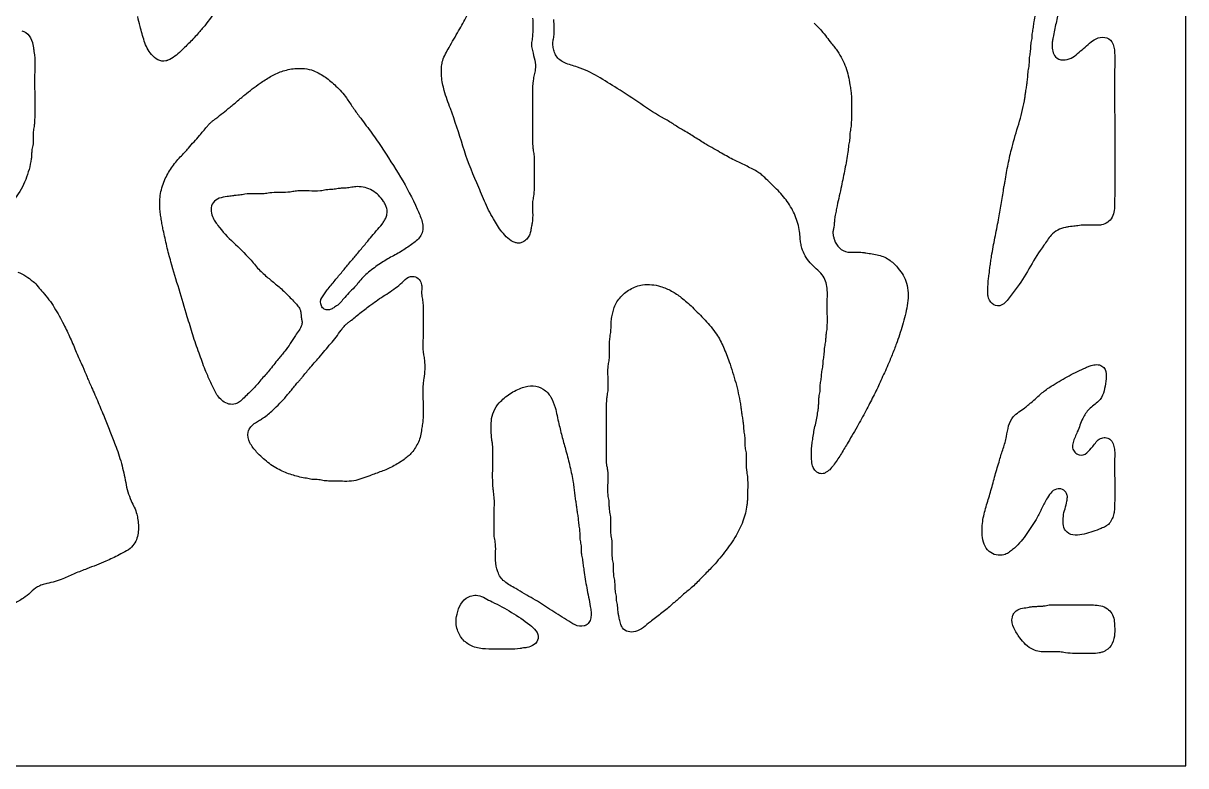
# Model space of a CAD drawing. Extents: x 0 to 950, y 0 to 950.
# Drawn here: x 541.5 to 950, y 0 to 260.9 of the extents above; entities that cross this region are included whole.
import ezdxf

# ---------------------------------------------------------------- set-up
doc = ezdxf.new("R2010")
doc.units = 0
doc.layers.add('OBRYS', color=7, linetype='CONTINUOUS')
doc.layers.add('VYREZY', color=1, linetype='CONTINUOUS')

msp = doc.modelspace()

# ---------------------------------------------------------------- linework, layer by layer
at = {"layer": 'OBRYS'}
msp.add_lwpolyline([(0, 0), (950, 0), (950, 950), (0, 950)], close=True, dxfattribs=at)
at = {"layer": 'VYREZY'}
for points in [[(720.4971, 262.684, -0.01644652), (720.572, 259.8852, -0.00996258), (720.4991, 257.0853, -0.02259113), (720.4095, 256.1046, 0.00399573), (720.2833, 255.127, -0.01641513), (720.1343, 254.1618, 0.0654896), (720.0809, 253.1944, 0.05424205), (720.2599, 252.2324, -0.02424157), (720.4973, 251.2783, 0.0110462), (721.2236, 247.9917, -0.09030004), (721.4205, 244.6853, -0.03853622), (721.2281, 243.7246, 0.02879864), (721.0168, 242.7666, -0.00168436), (720.8575, 241.7974, 0.00361402), (720.7019, 240.8276, 0.04540344), (720.4348, 236.4599, -0.00741743), (720.5, 232.067, -0.00374149), (720.4491, 225.2674, 0.0112358), (720.5001, 218.4693, 0.01777245), (720.5776, 217.2879, 0.01037276), (720.7216, 216.1123, 0.00959863), (720.88, 215.1412, -0.03062855), (720.9973, 214.166, -0.0217598), (721.0601, 209.9686, 0.00713231), (721, 205.7676, 0.00039606), (721.0021, 202.979, -0.03563512), (720.8084, 200.2042, -0.01687863), (720.6376, 199.2363, 0.03589543), (720.504, 198.2646, 0.03027644), (720.4874, 194.4745, -0.0519116), (720.3078, 190.7021, -0.01691604), (720.1634, 189.9311, 0.01142032), (720.0104, 189.1614, 0.0019325), (719.7441, 187.6044, -0.0928655), (719.2106, 186.1463, -0.06988322), (718.0887, 184.746, -0.10358098), (716.5761, 183.8201, -0.09910656), (715.4518, 183.6555, -0.06405507), (714.3211, 183.8614, -0.1140207), (711.7829, 185.3662, -0.02638268), (709.7086, 187.567, -0.0416185), (708.0999, 189.821, -0.00249185), (706.6911, 192.2161, -0.03203328), (703.5931, 198.427, 0.00400797), (700.8423, 204.8145, -0.02827142), (695.9951, 217.7651, 0.01015609), (691.6139, 230.9009, 0.00376338), (690.4637, 234.0543, -0.02511436), (689.4504, 237.2499, -0.00756415), (688.8373, 239.7368, -0.04710807), (688.5004, 242.2648, -0.00344569), (688.4438, 244.0658, -0.02937328), (688.5054, 245.8636, -0.02919027), (688.6528, 246.8309, -0.02450633), (688.9032, 247.7772, -0.04100416), (689.8787, 250.1529, -0.01390631), (691.1123, 252.4141, 0.00158989), (692.7993, 255.3331, -0.0034548), (694.4971, 258.2457, 0.0205315), (697.3256, 263.5026, 0.00014199), (699.9366, 268.8764, 0.01471718)], [(905.5931, 265.9282, 0.00485162), (904.41, 260.9567, 0.0095609), (903.3708, 255.9538, 0.00088423), (903.1183, 254.5962, 0.04838711), (903.001, 253.2268, 0.05527901), (903.2673, 251.0491, 0.12900898), (904.2697, 249.164, 0.20222403), (906.8282, 248.0018, 0.12453388), (909.7132, 248.6483, 0.07049303), (911.9791, 250.2287, -0.01729756), (914.0844, 252.0572, 0.01928621), (916.185, 253.8965, -0.07984169), (918.4645, 255.4505, -0.14448847), (921.5503, 255.9233, -0.21808765), (924.0508, 254.3403, -0.10109294), (924.7673, 252.5223, -0.02877659), (924.9986, 250.5445, -0.02198562), (925.0582, 246.5464, 0.00726619), (925, 242.5448, 0.00127767), (925.0572, 220.1448, -0.00383309), (925, 197.7454, -0.02423365), (924.8483, 195.1627, -0.09785678), (924.0919, 192.7369, -0.10658962), (922.5685, 190.9634, -0.11901885), (920.438, 190.0328, -0.06114108), (918.6472, 189.9383, 0.01760122), (916.8426, 190, 0.00553373), (914.4584, 189.9712, 0.03041598), (912.0867, 189.7716, 0.00169212), (911.114, 189.6264, -0.01212695), (910.1388, 189.5016, -0.00007268), (908.9636, 189.3803, 0.02964972), (907.7996, 189.19, 0.06143727), (905.0135, 188.1918, 0.0938129), (902.688, 186.4098, 0.0406424), (901.3738, 184.6763, -0.01570063), (900.1442, 182.8745, 0.03069451), (895.4491, 175.5306, -0.02909885), (890.7764, 168.1703, -0.00474199), (889.37, 166.2548, -0.00787697), (887.9159, 164.3755, -0.01888383), (886.4633, 162.6926, -0.15694758), (884.6147, 161.6595, -0.24116432), (881.969, 162.4061, -0.15905814), (880.5434, 164.9728, -0.06419043), (880.4427, 166.5621, 0.01458049), (880.5, 168.1661, -0.01156764), (880.5471, 169.751, -0.02255652), (880.702, 171.3279, -0.00894151), (880.8595, 172.2978, 0.01916857), (880.997, 173.2701, 0.01219158), (881.0738, 174.2556, -0.02352805), (881.1728, 175.2384, -0.01176656), (881.3398, 176.2054, 0.01631946), (881.498, 177.1737, -0.00317863), (881.6309, 178.1477, -0.00550644), (881.7807, 179.1192, -0.00944237), (882.9595, 185.492, 0.00384076), (884.2097, 191.8521, 0.00775826), (885.1452, 197.2726, -0.00151443), (886.0131, 202.7049, -0.00728845), (886.2537, 204.0581, 0.00740289), (886.4941, 205.4112, -0.00968787), (887.5867, 211.4033, -0.0142618), (888.9647, 217.335, -0.01073058), (891.2905, 225.477, 0.02966776), (893.3033, 233.6886, 0.01109236), (893.521, 235.0472, -0.00678348), (893.727, 236.4079, 0.00922815), (893.9834, 238.1587, -0.00585764), (894.2279, 239.9114, -0.00230007), (894.3797, 240.8834, 0.01966005), (894.4977, 241.8593, 0.01177655), (894.5658, 243.0458, -0.02687956), (894.6696, 244.2284, -0.02054021), (894.8477, 245.1942, 0.03631305), (894.9951, 246.1633, 0.01460431), (895.0728, 247.7469, -0.0306206), (895.201, 249.3248, -0.01162736), (895.363, 250.2942, 0.02622746), (895.4965, 251.2668, 0.01697227), (895.5559, 252.455, -0.03125481), (895.6491, 253.6394, -0.02211604), (895.8299, 254.6041, 0.03077182), (895.9938, 255.5708, 0.02336373), (896.0529, 256.5599, -0.03265164), (896.1303, 257.5467, -0.02255785), (896.3142, 258.5103, 0.02590853), (896.4917, 259.4747, 0.00775561), (896.6043, 260.453, -0.01563563), (896.7323, 261.429, 0.00013001), (897.5848, 266.6646, -0.00753381)], [(610.378, 266.9729, -0.01956936), (605.8231, 260.7357, -0.01574201), (604.6712, 259.3719, 0.01253051), (603.5103, 258.0152, -0.02628522), (600.2998, 254.4657, -0.00498461), (596.8692, 251.1193, -0.02383623), (594.7598, 249.2865, -0.07856005), (592.3494, 247.9355, 0.02408719), (591.986, 247.7809, -0.06115421), (591.6146, 247.6544, -0.17655493), (588.8012, 248.0607, -0.10223291), (586.5287, 249.9619, -0.09143457), (584.0503, 254.6307, -0.01067447), (582.5431, 259.7887, -0.0149423), (581.7197, 263.2577, -0.08094043)], [(819.4014, 260.9463, -0.01747072), (822.0296, 258.2125, -0.02467929), (823.7746, 256.061, 0.01036471), (825.4589, 253.8583, 0.00310825), (826.5802, 252.471, -0.02272352), (827.6451, 251.0423, -0.0620029), (830.4997, 245.4399, -0.05367839), (831.9981, 239.3209, 0.00430017), (832.1367, 238.348, -0.00072769), (832.2823, 237.376, -0.04310385), (832.5613, 232.81, 0.00588737), (832.5, 228.2192, -0.00402604), (832.4809, 226.2307, -0.03071601), (832.324, 224.252, -0.01813576), (832.1514, 223.2854, 0.03142803), (832.0046, 222.3159, 0.02123621), (831.9512, 221.1266, -0.03413502), (831.8673, 219.9407, -0.02631441), (831.6805, 218.9775, 0.03409459), (831.5088, 218.0124, 0.01402434), (831.4144, 216.831, -0.02597671), (831.2918, 215.6533, -0.01119734), (830.214, 209.6628, -0.00059025), (828.995, 203.6978, -0.00555991), (828.2446, 200.2432, 0.00689873), (827.5035, 196.7866, -0.00322793), (827.1059, 194.8633, 0.00988555), (826.734, 192.9353, 0.02830098), (826.5318, 191.1731, -0.01955513), (826.3604, 189.4061, -0.02693307), (826.1377, 188.246, 0.07673487), (826.0322, 187.0815, 0.04668866), (826.2153, 185.9179, 0.01707919), (826.5462, 184.7827, 0.12134652), (828.3069, 181.9697, 0.15573933), (831.2229, 180.5212, 0.05896369), (833.2157, 180.4529, -0.03012532), (835.2193, 180.4996, -0.02283605), (836.3969, 180.4021, -0.007546), (837.5676, 180.2332, -0.01303321), (842.0668, 179.3935, -0.10854402), (846.1376, 177.5423, -0.04049667), (847.6329, 176.2202, -0.00957058), (848.9929, 174.7507, -0.05336079), (850.7129, 172.3462, -0.05810804), (851.8582, 169.6241, -0.05558485), (852.4618, 166.1307, -0.05677001), (852.2727, 162.5915, -0.02689394), (850.7224, 155.6769, -0.01815988), (848.5546, 148.9245, -0.00848492), (847.0055, 144.8578, -0.00406782), (845.3547, 140.8308, -0.01511523), (844.1208, 138.122, 0.01429705), (842.8825, 135.415, -0.0200324), (840.5064, 130.3745, 0.0027806), (837.9559, 125.4151, -0.01162958), (836.4529, 122.6156, 0.00562598), (834.9161, 119.8337, -0.01048014), (833.1597, 116.7261, -0.00069606), (831.334, 113.6579, 0.00016516), (828.997, 109.74, -0.02583113), (826.4655, 105.9522, -0.01658895), (825.2149, 104.3865, -0.08991527), (823.6862, 103.1395, -0.00355338), (823.1661, 102.8568, -0.07369865), (822.6147, 102.6595, -0.17715159), (820.7792, 102.9448, -0.12960962), (819.3964, 104.2661, -0.112226), (818.645, 106.4823, -0.02140896), (818.5, 108.8756, -0.00866411), (818.4992, 111.065, -0.03167358), (818.6744, 113.2432, -0.01277733), (818.8396, 114.2104, 0.01618824), (818.9981, 115.1786, -0.0134344), (819.3661, 117.5059, -0.0103443), (819.8444, 119.8134, 0.00907779), (820.3287, 122.1205, 0.00761833), (820.7357, 124.4425, 0.00924961), (820.9004, 125.6135, 0.0186265), (820.9996, 126.7912, 0.01035399), (821.0359, 128.1817, -0.03275876), (821.1342, 129.5666, -0.0298189), (821.3254, 130.5294, 0.04272913), (821.4913, 131.4951, 0.02351439), (821.5513, 133.0828, -0.0373973), (821.6551, 134.6656, -0.02103574), (821.8331, 135.6306, 0.02963738), (821.9942, 136.5977, 0.02186617), (822.0557, 137.5862, -0.03106071), (822.1353, 138.5724, -0.02439992), (822.322, 139.5357, 0.03316033), (822.4916, 140.5011, 0.01191881), (822.5908, 141.6816, -0.02142989), (822.7123, 142.8593, -0.00774621), (822.87, 143.8297, 0.02351809), (822.997, 144.8035, 0.01483342), (823.0598, 145.9909, -0.02940194), (823.1572, 147.1744, -0.02229391), (823.3381, 148.1392, 0.03505152), (823.4942, 149.1069, 0.01180788), (823.5858, 150.4881, -0.02515914), (823.7141, 151.8649, -0.01099851), (823.8759, 152.8351, 0.03179816), (823.997, 153.8095, 0.02233735), (824.0586, 157.8069, -0.00731652), (824, 161.8079, -0.00939764), (824.0564, 164.8095, 0.0289724), (823.9955, 167.8065, 0.06665242), (823.4598, 170.3025, 0.08395258), (822.2156, 172.5165, 0.04571826), (820.128, 174.6656, -0.03414886), (817.9874, 176.7698, -0.0537877), (816.2743, 179.1784, -0.05756944), (815.1358, 181.9033, -0.02559812), (814.7331, 183.6266, -0.02374632), (814.5021, 185.3816, -0.01391015), (814.4361, 186.5681, 0.03355031), (814.3237, 187.7489, 0.0570627), (812.7663, 193.2492, 0.06052948), (809.9737, 198.232, 0.0388493), (806.2142, 202.6112, 0.00377246), (802.0833, 206.6667, 0.02071951), (800.7505, 207.8527, 0.04255036), (799.2828, 208.8584, 0.01955421), (795.3896, 210.8683, -0.00649752), (791.4426, 212.7772, -0.00821731), (789.1515, 213.9697, -0.00765138), (786.8993, 215.2342, 0.00443185), (784.142, 216.8059, -0.00843841), (781.3976, 218.3995, -0.00837947), (777.5343, 220.82, 0.01556374), (773.638, 223.184, -0.01705285), (770.2554, 225.2501, 0.01772796), (766.8701, 227.3116, -0.02344935), (758.4704, 232.5592, 0.01032838), (750.204, 238.0303, 0.00661615), (743.433, 242.1887, 0.05276564), (736.2568, 245.4981, 0.01282621), (733.9892, 246.202, -0.03607865), (731.7618, 247.0088, -0.05623273), (730.082, 247.9974, -0.09652116), (728.7924, 249.4268, -0.05955461), (728.0655, 251.0429, -0.03946446), (727.669, 252.7773, -0.04167091), (727.6083, 253.7456, -0.02001181), (727.6673, 254.7166, -0.05143133), (727.8258, 255.4845, 0.05380195), (727.9806, 256.2528, 0.03261375), (728.0587, 259.2479, -0.00978178), (728, 262.2492, 0.01018696)], [(540.9638, 258.244, -0.20052838), (543.6042, 256.4676, -0.09300228), (544.9158, 253.3417, -0.02828054), (545.0986, 252.1744, 0.01469769), (545.2497, 251.0011, -0.04597649), (545.563, 246.2356, 0.0065642), (545.5, 241.4404, 0.00347219), (545.5501, 234.233, -0.01042549), (545.4999, 227.027, -0.01509595), (545.4311, 225.8424, -0.01332932), (545.2951, 224.6635, -0.01360517), (545.1298, 223.6931, 0.03346279), (545.0034, 222.7188, 0.02600755), (544.9792, 220.3243, -0.04451661), (544.8668, 217.9386, -0.0290057), (544.6773, 216.9745, 0.03976785), (544.5088, 216.008, 0.02101752), (544.438, 214.6207, -0.03815831), (544.3199, 213.2394, -0.05158625), (542.3532, 205.9824, -0.07572964), (538.6473, 199.4933, -0.03519039)], [(539.5827, 173.4596, -0.05678709), (542.4009, 172.0603, -0.02948711), (544.9493, 170.1895, -0.05498008), (546.7352, 168.343, 0.01833085), (548.3902, 166.3603, -0.04467405), (552.4248, 160.9743, -0.02245799), (555.7122, 155.0793, -0.00859793), (558.0279, 150.2437, -0.01133666), (560.1488, 145.32, 0.00949262), (561.2377, 142.7663, 0.00136957), (562.382, 140.2364, -0.01141914), (563.943, 136.5919, 0.01407435), (565.5232, 132.9563, -0.01293509), (567.8258, 127.691, 0.00531944), (570.0486, 122.3899, -0.01166199), (571.9775, 117.6209, 0.00046294), (573.7997, 112.8086, -0.02096939), (575.9766, 106.2602, -0.02832313), (577.4976, 99.5342, 0.03322468), (578.2671, 96.2797, 0.02918576), (579.4362, 93.1447, 0.01100482), (580.5293, 90.8066, -0.05552425), (581.4052, 88.3951, -0.01980965), (581.5985, 87.4311, 0.00320798), (581.7597, 86.4605, -0.07396512), (581.8718, 81.6749, -0.13859755), (580.0595, 77.3848, -0.0977401), (577.8079, 75.4853, -0.00908327), (575.1559, 74.0783, -0.00825352), (572.8334, 72.9475, -0.00975067), (570.4718, 71.9011, 0.00098646), (567.1879, 70.5144, -0.01321831), (563.8722, 69.2089, 0.01191897), (559.6292, 67.551, 0.0075534), (555.4534, 65.7288, -0.03968254), (552.6805, 64.7254, -0.01108841), (549.812, 64.0059, 0.01957331), (548.1096, 63.5481, 0.06037537), (546.5121, 62.8301, 0.06339425), (544.0286, 60.8639, -0.05843268), (541.5617, 58.8708, -0.03210227), (538.0668, 56.9677, 0.0071153)]]:
    msp.add_lwpolyline(points, format="xyb", dxfattribs=at)
for points in [[(616.1141, 127.1543, -0.13085671), (613.7919, 127.1044, -0.10374453), (611.669, 128.1181, -0.11408291), (609.0442, 131.2896, -0.00705061), (607.2062, 135.0937, -0.00778365), (606.3164, 137.0841, -0.00085151), (605.4609, 139.0898, -0.01906938), (604.337, 142.0461, 0.00971972), (603.268, 145.0245, -0.01699176), (601.0923, 151.375, -0.00068883), (599.1414, 157.8022, -0.00039599), (596.2418, 167.4296, -0.00231154), (593.3945, 177.0724, -0.01416157), (591.9611, 182.5898, -0.0022053), (590.7086, 188.1532, -0.01053247), (590.3261, 190.08, -0.00377099), (589.9988, 192.0174, -0.00036723), (589.6865, 193.9633, -0.03173872), (589.5002, 195.9214, -0.01576354), (589.5004, 198.5054, -0.03611548), (589.7676, 201.07, -0.02973674), (590.4107, 203.7505, -0.03807745), (591.409, 206.3165, -0.04412419), (593.9356, 210.5764, -0.03745233), (597.1238, 214.3738, 0.00859289), (598.3518, 215.676, 0.01348304), (599.5209, 217.0308, -0.0217543), (601.5051, 219.2548, 0.02227094), (603.487, 221.4808, -0.00349577), (604.7486, 223.0098, 0.00014396), (606.0206, 224.5303, -0.00817246), (606.7949, 225.4264, -0.03323906), (607.639, 226.2536, -0.02287515), (608.4185, 226.8625, 0.01558488), (609.2073, 227.4604, -0.00686881), (611.6997, 229.4188, 0.01377679), (614.1642, 231.4109, -0.0085277), (615.6931, 232.6736, 0.0149548), (617.2052, 233.9554, -0.01230416), (618.2586, 234.858, -0.00226247), (619.3381, 235.7298, -0.00217723), (621.9772, 237.8225, -0.01817782), (624.6975, 239.8048, -0.01204185), (628.379, 242.161, -0.05880349), (632.3298, 243.9621, -0.01304481), (634.6013, 244.6256, -0.04965605), (636.9272, 244.9983, -0.03416881), (640.3077, 244.969, -0.07813202), (643.5646, 244.1964, -0.05619272), (647.7352, 241.9118, -0.04125539), (651.3956, 238.8544, -0.01322983), (653.3267, 236.8469, -0.03426306), (655.0553, 234.6697, -0.00107273), (657.2934, 231.401, 0.01147412), (659.5985, 228.1805, -0.00162722), (663.5061, 222.9419, -0.01249114), (667.2632, 217.5967, -0.01204664), (674.0557, 206.8482, -0.02861234), (679.945, 195.5988, -0.0063106), (680.8184, 193.6026, -0.02587077), (681.5607, 191.557, -0.05897263), (681.9447, 189.4295, -0.10281386), (681.6385, 187.3201, -0.14794568), (679.2126, 184.0809, -0.01195156), (675.7489, 181.6585, -0.02648573), (671.6512, 179.2385, 0.02268445), (667.5337, 176.8489, 0.02450531), (663.33, 173.8464, 0.0536784), (659.6615, 170.2429, 0.00274909), (658.7866, 169.1645, -0.02207816), (657.8717, 168.1218, -0.00542308), (655.9179, 166.1278, 0.02437363), (654.0431, 164.0635, -0.01713462), (652.7327, 162.5781, -0.06050439), (651.2188, 161.3214, -0.01185195), (650.0324, 160.5969, -0.11191763), (648.7376, 160.194, -0.14353483), (647.2867, 160.4978, -0.16236977), (646.2799, 161.5626, -0.25086807), (646.4437, 164.4746, -0.02488626), (648.3026, 167.2062, -0.01423466), (649.6654, 168.9063, 0.00589516), (651.0569, 170.5839, -0.00619132), (652.3232, 172.1088, 0.00610393), (653.5899, 173.6335, -0.00586679), (654.8557, 175.1587, 0.00573655), (656.1218, 176.6836, -0.0116631), (657.2787, 178.0437, 0.0118809), (658.435, 179.4043, -0.00609313), (660.9673, 182.4549, 0.00566043), (663.5022, 185.5033, -0.01348926), (665.5697, 187.9119, 0.02174278), (667.596, 190.3528, 0.02067652), (668.3838, 191.4848, 0.05553791), (668.9876, 192.7166, 0.04961973), (669.368, 194.2345, 0.09688928), (669.2959, 195.7761, 0.06480249), (668.7949, 197.0703, 0.01243884), (668.0954, 198.2818, 0.1257328), (664.159, 202.115, 0.13410062), (658.8658, 203.4969, 0.05095565), (656.9128, 203.2751, -0.03769293), (654.9617, 203.001, -0.00664436), (653.577, 202.9305, 0.02607188), (652.1979, 202.8064, 0.01350955), (651.2293, 202.6412, -0.02776934), (650.2575, 202.5039, -0.01816537), (649.0689, 202.4461, 0.0318546), (647.8839, 202.356, 0.02764153), (646.9203, 202.1658, -0.04363195), (645.9533, 202.0069, -0.03743222), (641.9538, 202.0033, 0.03867476), (637.955, 201.9899, 0.03301265), (636.2034, 201.7311, -0.04112274), (634.45, 201.501, -0.01803107), (631.2646, 201.4621, 0.04166824), (628.0936, 201.2733, 0.00837952), (627.1218, 201.117, -0.02972859), (626.1459, 201.0025, -0.02788967), (622.7524, 200.997, 0.04830806), (619.3724, 200.8536, 0.02352086), (618.4079, 200.6722, -0.0315987), (617.4414, 200.5064, -0.0091205), (616.2621, 200.4019, 0.02016274), (615.0861, 200.2715, -0.00415261), (614.1128, 200.1318, 0.00162051), (613.1387, 199.9971, 0.03842632), (610.4002, 199.3919, 0.16644167), (608.2407, 197.8367, 0.16185711), (607.518, 195.4654, 0.08863492), (608.0337, 192.9461, 0.04631617), (608.8423, 191.3592, 0.02287505), (609.8653, 189.8942, 0.0420126), (615.368, 183.8592, -0.01799846), (621.1706, 178.0784, -0.02240699), (622.7168, 176.2667, 0.02717605), (624.2795, 174.4705, 0.01295071), (625.845, 172.9386, 0.01645223), (627.4976, 171.5016, -0.00517804), (629.0224, 170.2349, 0.0051248), (630.5471, 168.9681, -0.02554157), (633.8053, 166.028, -0.00680551), (636.8703, 162.8796, -0.01895965), (638.0477, 161.5385, -0.09592967), (638.8748, 159.9925, -0.06071116), (639.0841, 158.8337, 0.02345197), (639.2075, 157.6552, 0.00121718), (639.4189, 156.2906, -0.10086672), (639.3581, 154.9389, -0.10661657), (638.4062, 153.0101, 0.02960997), (637.1449, 151.2117, -0.0045641), (635.3513, 148.3608, -0.02633965), (633.3876, 145.6298, -0.00156695), (632.2673, 144.242, -0.00640275), (631.125, 142.8724, 0.01237728), (629.4997, 140.8755, -0.00520951), (627.9029, 138.8551, -0.01729159), (626.4732, 137.2046, 0.01599491), (625.0392, 135.5577, -0.02266912), (621.9799, 132.1377, -0.01229398), (618.6869, 128.9374, -0.01274919), (617.4907, 127.8861, -0.10382421)], [(657.6217, 100.1453, -0.05283899), (654.4455, 99.9346, 0.00947276), (651.2458, 100, -0.00321041), (649.2555, 100.0157, -0.03143551), (647.2749, 100.1689, -0.01992082), (646.3086, 100.3445, 0.03283751), (645.3395, 100.495, 0.02302932), (644.149, 100.5455, -0.03681156), (642.9623, 100.6285, -0.02038047), (641.9977, 100.8083, 0.0154683), (641.0345, 100.9975, -0.03089943), (636.415, 102.0543, -0.04012528), (631.9973, 103.7519, -0.05712511), (627.4678, 106.5993, -0.03419365), (623.5138, 110.2366, -0.06228802), (621.1324, 113.4732, -0.18213015), (620.5676, 117.2206, -0.12757093), (621.5156, 119.1126, -0.06285866), (623.1363, 120.5543, -0.02334229), (624.4843, 121.3896, 0.02081846), (625.8368, 122.2183, 0.02288237), (627.5912, 123.5166, 0.02283868), (629.2197, 124.9697, 0.00231715), (631.6362, 127.3547, 0.02586171), (633.9115, 129.8686, -0.00900776), (634.8084, 130.9293, 0.00460195), (635.7148, 131.9823, 0.00989046), (636.8393, 133.3679, -0.01778955), (637.9851, 134.735, 0.0068686), (638.7697, 135.6307, 0.00585583), (639.5313, 136.5461, -0.00537987), (640.7981, 138.0717, 0.00512439), (642.0656, 139.5966, -0.01962192), (643.7734, 141.5341, 0.01970635), (645.4809, 143.4718, -0.00271689), (647.4975, 145.9235, -0.00965232), (649.5738, 148.3242, 0.02514475), (651.4463, 150.6297, 0.00144933), (653.1957, 153.0345, -0.01141231), (654.0323, 154.1377, -0.04372184), (654.9818, 155.1386, -0.02767734), (655.9134, 155.8751, 0.02358088), (656.8513, 156.6043, -0.01230894), (660.2307, 159.3559, -0.003644), (663.6971, 161.999, -0.02175365), (668.6029, 165.36, 0.03077477), (673.4427, 168.8056, 0.03173607), (675.6955, 170.8779, -0.20881492), (678.2894, 171.9605, -0.17301104), (680.2301, 171.2324, -0.14684412), (681.3811, 169.4665, -0.09768466), (681.5433, 167.6946, 0.04038366), (681.5021, 165.8874, 0.03532054), (681.7546, 163.9349, -0.0373915), (681.9989, 161.982, -0.01857634), (682.0591, 157.1819, 0.00615039), (682, 152.3788, -0.00829338), (681.9337, 148.3808, 0.0425802), (682.1405, 144.4015, 0.02918733), (682.3313, 143.4378, -0.04430602), (682.4925, 142.4709, -0.0277701), (682.5598, 139.2858, -0.02702799), (682.2784, 136.1121, -0.00957825), (682.12, 135.1406, 0.03060394), (682.0027, 134.1649, 0.02175107), (681.94, 129.9653, -0.0071513), (682, 125.7622, 0.0007081), (682.0039, 122.9721, -0.03701182), (681.8059, 120.1966, -0.00711979), (681.65, 119.2267, 0.01026172), (681.5002, 118.2559, -0.02115107), (681.089, 115.9294, -0.05172216), (680.3479, 113.6971, -0.03509579), (679.3136, 111.7768, -0.03811823), (678.0108, 110.0286, -0.03536132), (676.7598, 108.7824, -0.01518806), (675.3866, 107.6666, -0.02939852), (673.416, 106.3378, -0.01143108), (671.3405, 105.1725, -0.03644957), (667.3597, 103.4144, 0.00605839), (663.269, 101.8974, -0.00880879), (660.4839, 100.8819, -0.04007574)], [(756.6143, 47.1536, -0.12098712), (754.0693, 47.1373, -0.18136826), (752.0348, 48.509, -0.10138948), (751.3231, 50.1169, 0.00472649), (750.9244, 51.8669, -0.01145728), (750.678, 53.0195, -0.01985479), (750.5043, 54.1848, -0.01877466), (750.4344, 55.1721, 0.02778839), (750.3468, 56.1572, 0.01991471), (750.167, 57.1225, -0.02946869), (750.0059, 58.09, -0.02211875), (749.9446, 59.079, 0.03100158), (749.8659, 60.0659, 0.02782381), (749.6734, 61.029, -0.04203092), (749.5087, 61.9954, -0.02334048), (749.448, 63.5838, 0.03693066), (749.3444, 65.1674, 0.02524138), (749.1593, 66.1323, -0.04154914), (749.0059, 67.1006, -0.02692945), (748.9658, 69.0919, 0.04254984), (748.8638, 71.0767, 0.03019265), (748.6717, 72.0401, -0.04484342), (748.5083, 73.0065, -0.03253199), (748.4648, 76.396, 0.04820687), (748.3156, 79.7738, 0.01860737), (748.1418, 80.7414, -0.03713641), (748.0043, 81.7127, -0.03079568), (747.9888, 84.9068, 0.04842549), (747.8613, 88.0893, 0.02876762), (747.6716, 89.0531, -0.04205361), (747.5078, 90.0197, -0.0222579), (747.4455, 91.6077, 0.0362156), (747.339, 93.1908, 0.02409603), (747.1557, 94.1561, -0.04108741), (747.0055, 95.1249, -0.03706569), (747.0163, 99.524, 0.051533), (746.9004, 103.9103, 0.02787144), (746.6834, 105.0694, -0.04395382), (746.504, 106.2321, -0.02416622), (746.4401, 110.0311, 0.00787387), (746.5, 113.8342, 0.00330107), (746.4551, 120.637, -0.00991143), (746.5001, 127.4387, -0.01337191), (746.5632, 128.6238, -0.01526896), (746.694, 129.8032, -0.01627738), (746.8638, 130.7718, 0.03545078), (746.9961, 131.7443, 0.03130686), (747.0046, 136.5367, -0.05053062), (747.1963, 141.3103, -0.01571937), (747.3652, 142.2791, 0.03504705), (747.4962, 143.2518, 0.02823636), (747.5243, 147.0418, -0.04760944), (747.6984, 150.8167, -0.0150182), (747.866, 151.7858, 0.03410861), (747.9963, 152.7587, 0.02236142), (748.0365, 154.7491, -0.04588877), (748.1698, 156.729, -0.01278862), (748.5304, 158.6614, -0.01993272), (749.0164, 160.5651, -0.05221254), (749.8475, 162.5635, -0.05641952), (751.0883, 164.3345, -0.03487526), (752.7896, 166.008, -0.04892956), (754.7416, 167.3713, -0.02775669), (756.8763, 168.4194, -0.07707814), (759.1585, 168.995, -0.04194009), (762.3361, 169.0247, -0.05641881), (765.4495, 168.435, -0.05010648), (769.2719, 166.8188, -0.04346979), (772.7316, 164.5171, -0.00798498), (774.724, 162.873, -0.01880621), (776.6245, 161.1255, -0.00705517), (781.0899, 156.5717, -0.0409994), (785.0849, 151.6268, -0.02464775), (786.425, 149.4326, -0.02462891), (787.5428, 147.1171, -0.00115589), (788.6177, 144.5619, -0.01782995), (789.5943, 141.9694, -0.01357342), (791.8461, 134.623, -0.0271108), (793.4917, 127.1262, -0.00435719), (793.7618, 125.3766, -0.00379249), (794.0033, 123.6228, 0.01151053), (794.272, 121.8723, -0.02365587), (794.4979, 120.1172, -0.01021355), (794.5695, 118.9311, 0.02541255), (794.677, 117.7489, 0.01972298), (794.8538, 116.7822, -0.03777808), (794.9954, 115.8117, -0.02333743), (795.0405, 113.8217, 0.04065587), (795.1541, 111.8388, 0.02591015), (795.34, 110.874, -0.04225025), (795.494, 109.9058, -0.02915346), (795.5446, 106.5189, 0.04634702), (795.7111, 103.1444, 0.01213276), (795.8738, 102.174, -0.03245204), (795.9969, 101.1995, -0.02041746), (796.0644, 97.8, 0.00102955), (796, 94.3976, -0.01308613), (795.9404, 93.0135, -0.02104617), (795.7866, 91.6374, -0.01633107), (795.24, 88.7331, -0.03846113), (794.3813, 85.9128, -0.02288369), (793.0876, 83.002, -0.01381769), (791.5829, 80.1919, -0.03392208), (789.6099, 77.2264, -0.00081818), (787.4309, 74.3985, -0.0123899), (785.174, 71.6242, -0.01903863), (782.7482, 68.9982, 0.00576125), (779.536, 65.7009, -0.01936643), (776.2375, 62.4944, -0.01973124), (774.7116, 61.2271, 0.02409072), (773.1973, 59.947, -0.0006994), (772.1771, 58.9994, -0.01555845), (771.1271, 58.0858, 0.00722234), (770.0638, 57.1913, 0.00422178), (769.0212, 56.2727, -0.02391058), (765.4879, 53.3985, 0.01050908), (761.8756, 50.6174, 0.0055943), (759.3975, 48.5792, -0.11354798)], [(886.1145, 74.1536, -0.11779534), (883.3813, 74.0978, -0.12603556), (880.9475, 75.3184, -0.12295357), (879.1679, 77.8618, -0.07687672), (878.5014, 80.9525, -0.02293241), (878.465, 83.7376, -0.03515244), (878.7511, 86.5042, -0.03402641), (880.0202, 91.66, 0.0087715), (881.5512, 96.7563, 0.00094953), (882.2927, 99.4106, 0.00238691), (883.0164, 102.0697, -0.01095768), (883.7866, 104.7197, 0.00745169), (884.5755, 107.3645, -0.012891), (885.8605, 111.5074, 0.03086475), (886.994, 115.6872, -0.00065624), (887.7617, 119.3905, -0.13207942), (889.4105, 122.6495, -0.0661997), (891.3601, 124.317, 0.02266736), (893.4632, 125.8206, 0.00786242), (894.5406, 126.695, -0.00461971), (895.6124, 127.5764, 0.02201673), (897.5484, 129.2847, -0.02260881), (899.4863, 130.9907, -0.00573755), (901.0428, 132.2117, -0.0234343), (902.6663, 133.3386, -0.0135383), (908.3182, 136.6721, -0.02279827), (914.1932, 139.5844, -0.00183514), (915.4643, 140.1384, -0.02810372), (916.7643, 140.6145, -0.06372564), (918.7142, 140.9444, -0.15783302), (920.5409, 140.4335, -0.24398143), (922.0497, 137.713, -0.04722058), (921.8174, 134.2317, -0.03541729), (921.0436, 130.9533, -0.11655906), (919.3689, 128.1255, -0.048425), (917.7108, 126.7082, 0.04655689), (916.0469, 125.2966, 0.04057136), (914.7826, 123.7743, 0.04625514), (913.8011, 122.0584, 0.0211784), (912.8358, 119.6745, -0.01691773), (911.8905, 117.2817, -0.00337337), (911.087, 115.4672, 0.04856527), (910.4535, 113.5964, -0.00383108), (910.2269, 112.6587, 0.12046519), (910.2222, 111.7216, 0.13222315), (911.066, 110.1684, 0.1382002), (912.5813, 109.2693, 0.26177783), (915.1908, 109.9389, 0.02862587), (917.2946, 112.1958, 0.01102862), (918.5407, 113.7655, -0.11922806), (920.0502, 114.9975, -0.12486661), (921.7394, 115.3376, -0.15694127), (923.3226, 114.7398, -0.14164106), (924.4366, 113.1694, -0.04223824), (924.9329, 111.2349, -0.05489034), (925.0578, 109.048, 0.0131991), (925, 106.8458, 0.00263514), (925.0424, 99.0452, -0.00807626), (925, 91.2456, -0.02226697), (924.8825, 89.4712, -0.05485341), (924.4959, 87.7446, -0.04380434), (923.6986, 85.9466, -0.1063201), (922.4305, 84.4913, -0.0630357), (921.0521, 83.709, -0.00404862), (919.5699, 83.1131, -0.01608982), (916.5925, 82.0533, -0.02796831), (913.5366, 81.2603, -0.07851863), (910.3362, 81.1282, -0.20890434), (907.7683, 82.6237, -0.14972943), (906.9434, 84.9986, -0.03189665), (907.0136, 87.6216, -0.05839831), (907.5784, 90.3089, 0.03984687), (908.2446, 92.9832, 0.02647631), (908.3975, 94.348, 0.12706221), (908.1407, 95.6545, 0.17617516), (906.6594, 97.1057, 0.18143744), (904.5982, 97.2448, 0.16152061), (902.5519, 95.8089, 0.0254846), (901.0935, 93.6199, 0.02604246), (899.2405, 90.1007, -0.02633571), (897.3854, 86.5828, -0.01879209), (893.6998, 80.9016, -0.06297496), (889.172, 75.9315, -0.03364537), (887.736, 74.8647, -0.07934165)], [(738.6142, 49.1545, -0.19843748), (735.4243, 49.4689, -0.0194408), (732.4322, 51.2177, -0.0032054), (729.4387, 53.1543, 0.00752654), (726.4288, 55.0648, -0.00946282), (723.5922, 56.8808, 0.01939199), (720.7218, 58.639, -0.00755068), (717.636, 60.4302, 0.00652614), (714.5537, 62.2277, -0.00643372), (712.496, 63.4272, -0.03881214), (710.5608, 64.8036, -0.13707388), (708.2663, 68.1393, -0.07258948), (707.5005, 72.2277, -0.02115293), (707.5071, 75.4198, 0.04540997), (707.3596, 78.5983, 0.02924039), (707.1688, 79.561, -0.04435481), (707.0075, 80.5269, -0.02820028), (706.9424, 83.7221, 0.00899981), (707, 86.922, -0.00519662), (707.0497, 91.7079, 0.04105208), (706.7576, 96.4693, -0.00359289), (706.5971, 97.6409, -0.02345411), (706.5003, 98.8182, -0.01724031), (706.496, 105.214, 0.01659865), (706.4998, 111.61, 0.02078882), (706.4122, 112.789, 0.00688429), (706.2594, 113.9622, -0.00323255), (706.0981, 115.1336, -0.02372716), (706.0003, 116.3108, -0.00565352), (705.9424, 118.71, -0.0188611), (706.0021, 121.1075, -0.08736353), (706.8298, 124.5364, -0.08229719), (708.7526, 127.5008, -0.06440324), (712.5338, 130.7022, -0.05722526), (716.982, 132.9038, -0.0958115), (720.6805, 133.4789, -0.13629448), (724.1813, 132.3662, -0.11579446), (726.8717, 129.5445, -0.06560453), (728.4179, 125.8876, -0.02053442), (729.0835, 123.0182, 0.01394643), (729.7114, 120.1389, 0.00250069), (730.9164, 115.3731, 0.00621662), (732.2041, 110.6294, -0.01347267), (733.6166, 105.1106, -0.01226388), (734.7434, 99.5261, -0.01303106), (734.8888, 98.5539, -0.0049912), (734.9992, 97.5767, -0.00127854), (735.0974, 96.5969, 0.01321381), (735.219, 95.62, -0.00019496), (735.3656, 94.6487, -0.00511045), (735.5019, 93.6758, 0.00642982), (735.752, 91.9251, -0.00643785), (736.002, 90.1744, 0.00929333), (736.262, 88.4248, -0.01617367), (736.4979, 86.6724, -0.00735428), (736.5834, 85.6895, 0.01811134), (736.6899, 84.7092, 0.01545393), (736.8613, 83.742, -0.03426041), (736.9959, 82.771, -0.01641199), (737.061, 80.9866, 0.03438902), (737.19, 79.209, 0.01598276), (737.3591, 78.2416, -0.03255268), (737.4959, 77.2708, -0.02258885), (737.5373, 75.8805, 0.03815321), (737.6217, 74.4947, 0.02674814), (737.8074, 73.5322, -0.02841436), (737.9899, 72.5693, -0.00945249), (738.0995, 71.5909, 0.01552383), (738.2209, 70.6142, -0.0023901), (738.3677, 69.6428, -0.00394556), (738.5021, 68.6696, 0.01133031), (738.9779, 65.5643, -0.00350959), (739.5024, 62.4661, 0.01453909), (740.1317, 59.1896, -0.01299032), (740.7712, 55.9148, -0.01596835), (741.0119, 54.1412, -0.05897258), (740.9856, 52.363, -0.07796507), (740.4885, 50.6863, -0.1538638), (739.3386, 49.4499, -0.03661722), (738.985, 49.2822, -0.0190915)], [(716.122, 41.1451, -0.04504157), (712.3462, 40.9348, 0.00859126), (708.5502, 41, -0.0047512), (703.9637, 41.0436, -0.08734012), (699.5304, 41.9111, -0.11218263), (696.1227, 44.1973, -0.11438596), (694.0551, 47.737, -0.05428418), (693.6053, 50.0453, -0.06697082), (693.722, 52.3869, -0.05847963), (694.8412, 56.0006, -0.13201363), (697.1533, 58.8616, -0.09706714), (699.0874, 59.7606, -0.10458298), (701.2126, 59.831, -0.08304736), (703.8147, 58.9077, 0.01089387), (706.2909, 57.6031, -0.01816031), (713.0843, 53.8968, -0.03255606), (719.4583, 49.5281, -0.04844338), (721.6569, 47.427, -0.21864646), (722.4261, 44.7591, -0.21653057), (721.0219, 42.5983, -0.08797823), (718.4468, 41.5321, -0.04595711), (717.6643, 41.4336, 0.03322734), (716.878, 41.3549, 0.05487144), (716.5003, 41.248, -0.06001832)], [(919.6221, 39.6466, -0.06487276), (917.0531, 39.4373, 0.01208836), (914.4554, 39.5, 0.00333265), (911.0695, 39.4772, -0.03865146), (907.7004, 39.6928, -0.01661187), (906.7336, 39.8631, 0.03572519), (905.7629, 39.9961, 0.03051566), (900.9566, 40.014, -0.11826057), (896.3483, 40.8437, -0.08804698), (893.7424, 42.5856, -0.04848845), (891.6794, 44.9904, -0.03154881), (889.5714, 48.4358, -0.17797296), (889.065, 52.2005, -0.08323898), (889.5692, 53.4463, -0.09109731), (890.4655, 54.4429, -0.12544125), (892.5927, 55.3602, 0.00065934), (894.9533, 55.7383, -0.01042478), (896.1231, 55.9024, -0.01800279), (897.2998, 55.9996, -0.01006763), (898.6886, 56.0362, 0.03260695), (900.0717, 56.1351, 0.03044131), (901.0334, 56.3275, -0.04502321), (901.9981, 56.4915, -0.02870783), (905.191, 56.5583, 0.0091162), (908.3887, 56.5, 0.00424567), (912.9833, 56.539, -0.01275729), (917.5766, 56.4998, -0.0414326), (920.1388, 56.199, -0.10775125), (922.454, 55.1808, -0.20190062), (924.7902, 51.3126, -0.0511313), (924.9985, 46.4395, -0.09007322), (924.1558, 42.9833, -0.16143161), (921.8444, 40.4462, -0.04556704), (920.7647, 39.9631, -0.02971548)]]:
    msp.add_lwpolyline(points, format="xyb", close=True, dxfattribs=at)

doc.saveas('drawing.dxf')
